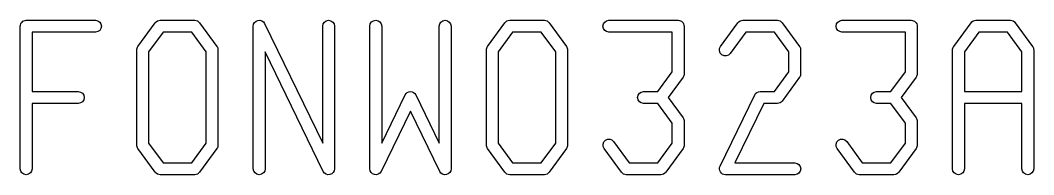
# Model space of a CAD drawing. Header units: millimetres. Extents: x 3193 to 3447, y -44 to 135.
# Drawn here: x 3308.27 to 3321.32, y 24.96 to 26.95 of the extents above; entities that cross this region are included whole.
import ezdxf

# ---------------------------------------------------------------- set-up
doc = ezdxf.new("R2010")
doc.units = ezdxf.units.MM
doc.header["$LTSCALE"] = 23.1
doc.layers.add('gbr-dxf_layer0', color=7, linetype='CONTINUOUS')

msp = doc.modelspace()

# ---------------------------------------------------------------- linework, layer by layer
at = {"layer": 'gbr-dxf_layer0', "linetype": 'Continuous'}
for points in [[(3308.27, 25.035), (3308.27, 26.87, -0.414239), (3308.347, 26.946), (3309.239, 26.946, -1), (3309.239, 26.794), (3308.423, 26.794), (3308.423, 26.029), (3309.016, 26.029, -1), (3309.016, 25.876), (3308.423, 25.876), (3308.423, 25.035, -1)], [(3309.77, 25.341), (3309.77, 26.564, -0.159612), (3309.785, 26.609), (3310.008, 26.915, -0.240361), (3310.07, 26.946), (3310.516, 26.946, -0.240361), (3310.578, 26.915), (3310.801, 26.609, -0.159612), (3310.815, 26.564), (3310.815, 25.341, -0.159612), (3310.801, 25.296), (3310.578, 24.99, -0.240361), (3310.516, 24.958), (3310.07, 24.958, -0.240361), (3310.008, 24.99), (3309.785, 25.296, -0.159612)], [(3314.27, 25.341), (3314.27, 26.564, -0.159612), (3314.285, 26.609), (3314.508, 26.915, -0.240361), (3314.57, 26.946), (3315.016, 26.946, -0.240361), (3315.078, 26.915), (3315.301, 26.609, -0.159612), (3315.315, 26.564), (3315.315, 25.341, -0.159612), (3315.301, 25.296), (3315.078, 24.99, -0.240361), (3315.016, 24.958), (3314.57, 24.958, -0.240361), (3314.508, 24.99), (3314.285, 25.296, -0.159612)], [(3315.785, 25.296, -1), (3315.908, 25.385), (3316.108, 25.111), (3316.477, 25.111), (3316.663, 25.365), (3316.663, 25.622), (3316.477, 25.876), (3316.293, 25.876, -1), (3316.293, 26.029), (3316.477, 26.029), (3316.663, 26.283), (3316.663, 26.794), (3315.847, 26.794, -1), (3315.847, 26.946), (3316.739, 26.946, -0.414239), (3316.815, 26.87), (3316.815, 26.258, -0.159612), (3316.801, 26.213), (3316.61, 25.952), (3316.801, 25.691, -0.159612), (3316.815, 25.646), (3316.815, 25.341, -0.159612), (3316.801, 25.296), (3316.578, 24.99, -0.240361), (3316.516, 24.958), (3316.07, 24.958, -0.240361), (3316.008, 24.99)], [(3318.785, 25.296, -1), (3318.908, 25.385), (3319.108, 25.111), (3319.477, 25.111), (3319.663, 25.365), (3319.663, 25.622), (3319.477, 25.876), (3319.293, 25.876, -1), (3319.293, 26.029), (3319.477, 26.029), (3319.663, 26.283), (3319.663, 26.794), (3318.847, 26.794, -1), (3318.847, 26.946), (3319.739, 26.946, -0.414239), (3319.815, 26.87), (3319.815, 26.258, -0.159612), (3319.801, 26.213), (3319.61, 25.952), (3319.801, 25.691, -0.159612), (3319.815, 25.646), (3319.815, 25.341, -0.159612), (3319.801, 25.296), (3319.578, 24.99, -0.240361), (3319.516, 24.958), (3319.07, 24.958, -0.240361), (3319.008, 24.99)], [(3320.27, 25.035), (3320.27, 26.564, -0.159612), (3320.285, 26.609), (3320.508, 26.915, -0.240361), (3320.57, 26.946), (3321.016, 26.946, -0.240361), (3321.078, 26.915), (3321.301, 26.609, -0.159612), (3321.315, 26.564), (3321.315, 25.035, -1), (3321.163, 25.035), (3321.163, 25.876), (3320.423, 25.876), (3320.423, 25.035, -1)]]:
    msp.add_lwpolyline(points, format="xyb", close=True, dxfattribs=at)
for points in [[(3311.27, 25.035), (3311.27, 26.87, -0.796906), (3311.415, 26.903), (3312.163, 25.366)], [(3312.163, 25.366), (3312.163, 26.87, -1), (3312.315, 26.87), (3312.315, 25.035, -0.796906), (3312.17, 25.001), (3311.423, 26.539)], [(3312.77, 25.035), (3312.77, 26.87, -1), (3312.923, 26.87), (3312.923, 25.366)], [(3313.663, 25.366), (3313.663, 26.87, -1), (3313.815, 26.87), (3313.815, 25.035, -0.796906), (3313.67, 25.001), (3313.293, 25.778)], [(3317.278, 25.068), (3317.724, 25.985, -0.287727), (3317.793, 26.029), (3317.977, 26.029), (3318.163, 26.283), (3318.163, 26.539), (3317.977, 26.794), (3317.608, 26.794), (3317.408, 26.519, -1), (3317.285, 26.609), (3317.508, 26.915, -0.240361), (3317.57, 26.946), (3318.016, 26.946, -0.240361), (3318.078, 26.915), (3318.301, 26.609, -0.159612), (3318.315, 26.564), (3318.315, 26.258, -0.159612), (3318.301, 26.213), (3318.078, 25.907, -0.240361), (3318.016, 25.876), (3317.841, 25.876), (3317.468, 25.111)], [(3311.423, 26.539), (3311.423, 25.035, -1), (3311.27, 25.035)], [(3312.923, 25.366), (3313.224, 25.986, -0.625713), (3313.361, 25.986), (3313.663, 25.366)], [(3313.293, 25.778), (3312.915, 25.001, -0.796918), (3312.77, 25.035)], [(3317.468, 25.111), (3318.239, 25.111, -1), (3318.239, 24.958), (3317.347, 24.958, -0.554724), (3317.278, 25.068)]]:
    msp.add_lwpolyline(points, format="xyb", dxfattribs=at)
for points in [[(3309.923, 25.365), (3310.108, 25.111), (3310.477, 25.111), (3310.663, 25.365), (3310.663, 26.539), (3310.477, 26.794), (3310.108, 26.794), (3309.923, 26.539)], [(3314.423, 25.365), (3314.608, 25.111), (3314.977, 25.111), (3315.163, 25.365), (3315.163, 26.539), (3314.977, 26.794), (3314.608, 26.794), (3314.423, 26.539)], [(3320.423, 26.029), (3321.163, 26.029), (3321.163, 26.539), (3320.977, 26.794), (3320.608, 26.794), (3320.423, 26.539)]]:
    msp.add_lwpolyline(points, close=True, dxfattribs=at)

doc.saveas('drawing.dxf')
